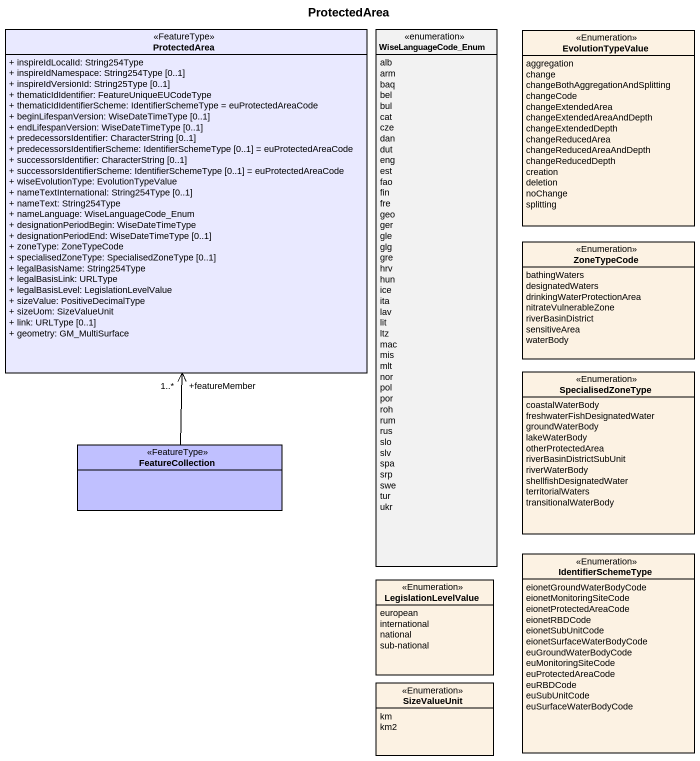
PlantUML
@startuml
title ProtectedArea
hide circle
hide empty members
skinparam classAttributeIconSize 0
class ProtectedArea <<FeatureType>> #E9E9FF {
  + inspireIdLocalId: String254Type
  + inspireIdNamespace: String254Type [0..1]
  + inspireIdVersionId: String25Type [0..1]
  + thematicIdIdentifier: FeatureUniqueEUCodeType
  + thematicIdIdentifierScheme: IdentifierSchemeType = euProtectedAreaCode
  + beginLifespanVersion: WiseDateTimeType [0..1]
  + endLifespanVersion: WiseDateTimeType [0..1]
  + predecessorsIdentifier: CharacterString [0..1]
  + predecessorsIdentifierScheme: IdentifierSchemeType [0..1] = euProtectedAreaCode
  + successorsIdentifier: CharacterString [0..1]
  + successorsIdentifierScheme: IdentifierSchemeType [0..1] = euProtectedAreaCode
  + wiseEvolutionType: EvolutionTypeValue
  + nameTextInternational: String254Type [0..1]
  + nameText: String254Type
  + nameLanguage: WiseLanguageCode_Enum
  + designationPeriodBegin: WiseDateTimeType
  + designationPeriodEnd: WiseDateTimeType [0..1]
  + zoneType: ZoneTypeCode
  + specialisedZoneType: SpecialisedZoneType [0..1]
  + legalBasisName: String254Type
  + legalBasisLink: URLType
  + legalBasisLevel: LegislationLevelValue
  + sizeValue: PositiveDecimalType
  + sizeUom: SizeValueUnit
  + link: URLType [0..1]
  + geometry: GM_MultiSurface
}
enum WiseLanguageCode_Enum {
  alb
  arm
  baq
  bel
  bul
  cat
  cze
  dan
  dut
  eng
  est
  fao
  fin
  fre
  geo
  ger
  gle
  glg
  gre
  hrv
  hun
  ice
  ita
  lav
  lit
  ltz
  mac
  mis
  mlt
  nor
  pol
  por
  roh
  rum
  rus
  slo
  slv
  spa
  srp
  swe
  tur
  ukr
}
enum EvolutionTypeValue <<Enumeration>> #FCF2E3 {
  aggregation
  change
  changeBothAggregationAndSplitting
  changeCode
  changeExtendedArea
  changeExtendedAreaAndDepth
  changeExtendedDepth
  changeReducedArea
  changeReducedAreaAndDepth
  changeReducedDepth
  creation
  deletion
  noChange
  splitting
}
enum ZoneTypeCode <<Enumeration>> #FCF2E3 {
  bathingWaters
  designatedWaters
  drinkingWaterProtectionArea
  nitrateVulnerableZone
  riverBasinDistrict
  sensitiveArea
  waterBody
}
enum SpecialisedZoneType <<Enumeration>> #FCF2E3 {
  coastalWaterBody
  freshwaterFishDesignatedWater
  groundWaterBody
  lakeWaterBody
  otherProtectedArea
  riverBasinDistrictSubUnit
  riverWaterBody
  shellfishDesignatedWater
  territorialWaters
  transitionalWaterBody
}
class FeatureCollection <<FeatureType>> #C0C0FF
enum IdentifierSchemeType <<Enumeration>> #FCF2E3 {
  eionetGroundWaterBodyCode
  eionetMonitoringSiteCode
  eionetProtectedAreaCode
  eionetRBDCode
  eionetSubUnitCode
  eionetSurfaceWaterBodyCode
  euGroundWaterBodyCode
  euMonitoringSiteCode
  euProtectedAreaCode
  euRBDCode
  euSubUnitCode
  euSurfaceWaterBodyCode
}
enum LegislationLevelValue <<Enumeration>> #FCF2E3 {
  european
  international
  national
  sub-national
}
enum SizeValueUnit <<Enumeration>> #FCF2E3 {
  km
  km2
}
FeatureCollection -up-> "+featureMember\n1..*" ProtectedArea
@enduml
